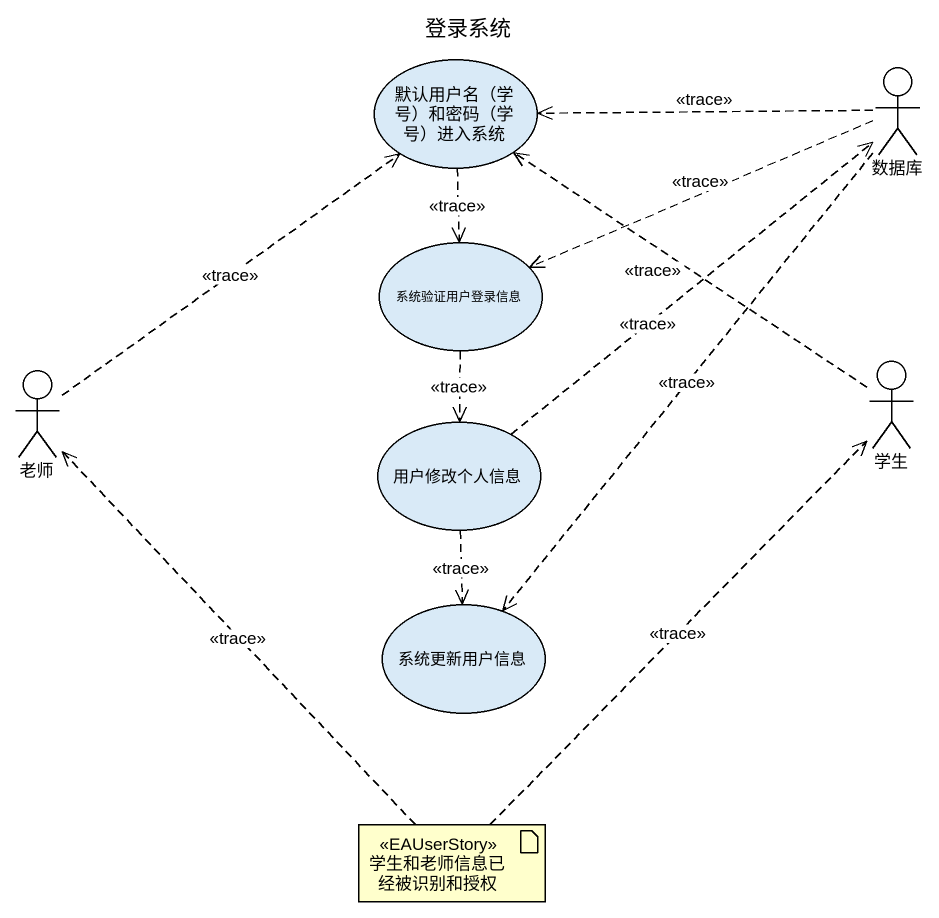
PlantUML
@startuml
title 登录系统
usecase "默认用户名（学号）和密码（学号）进入系统" as 默认用户名_学号_和密码_学号_进入系统
actor 数据库
usecase 系统验证用户登录信息
actor 老师
actor 学生
usecase 用户修改个人信息
usecase 系统更新用户信息
artifact 学生和老师信息已经被识别和授权 <<EAUserStory>>
默认用户名_学号_和密码_学号_进入系统 ..> 系统验证用户登录信息 : <<trace>>
数据库 .left.> 默认用户名_学号_和密码_学号_进入系统 : <<trace>>
数据库 .left.> 系统验证用户登录信息 : <<trace>>
数据库 ..> 系统更新用户信息 : <<trace>>
系统验证用户登录信息 ..> 用户修改个人信息 : <<trace>>
老师 .up.> 默认用户名_学号_和密码_学号_进入系统 : <<trace>>
学生 .up.> 默认用户名_学号_和密码_学号_进入系统 : <<trace>>
用户修改个人信息 .up.> 数据库 : <<trace>>
用户修改个人信息 ..> 系统更新用户信息 : <<trace>>
学生和老师信息已经被识别和授权 .up.> 老师 : <<trace>>
学生和老师信息已经被识别和授权 .up.> 学生 : <<trace>>
@enduml
